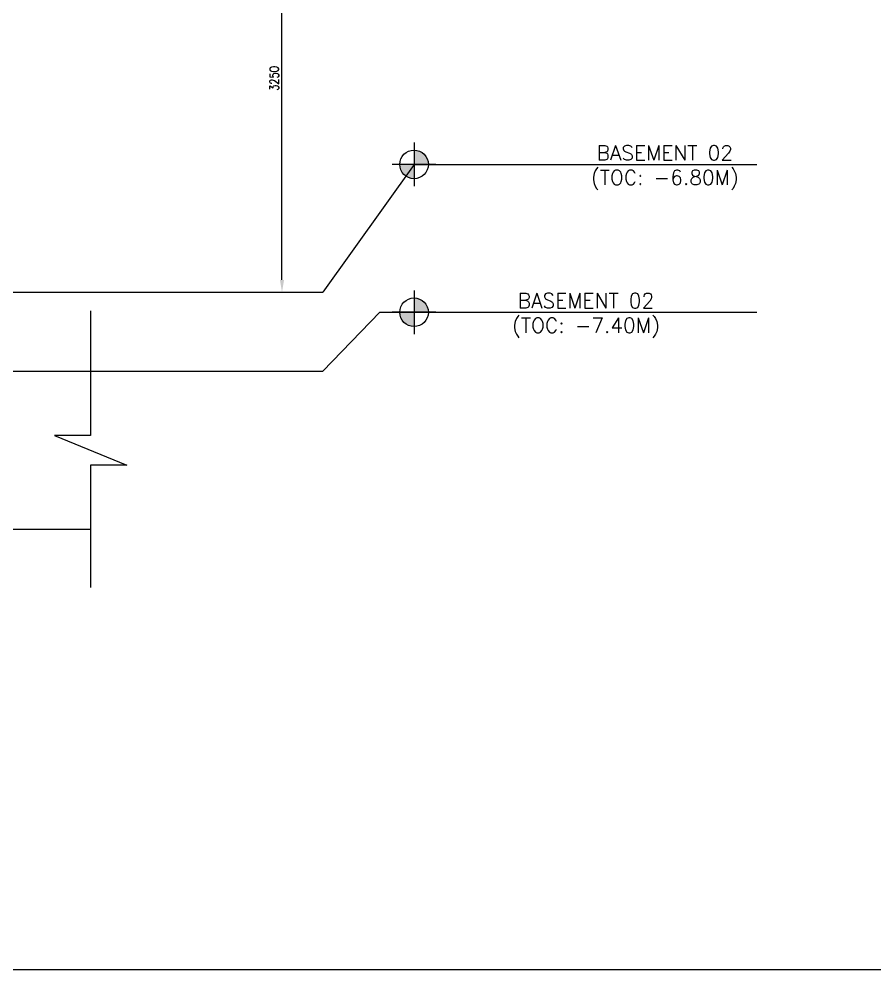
# Model space of a CAD drawing. Extents: x -69352 to 1013721, y -547461 to -186867.
# Drawn here: x 176418 to 202426, y -524893 to -495990 of the extents above; entities that cross this region are included whole.
import ezdxf
from ezdxf.lldxf.tags import DXFTag

# ---------------------------------------------------------------- set-up
doc = ezdxf.new("R2010")
doc.units = 0
doc.header["$LTSCALE"] = 500
doc.header["$MEASUREMENT"] = 0
doc.header["$PDMODE"] = 35
doc.header["$PDSIZE"] = -15
doc.layers.get('DEFPOINTS').update_dxf_attribs({"color": 4})
for name, color, linetype in [('A-ANNO-DIMS', 4, 'Continuous'), ('A-ANNO-REF', 8, 'CENTER'), ('A-LVL-TXT @ 150', 4, 'Continuous'), ('S-BRECK LINE', 8, 'Continuous'), ('S-CONCRET LINE', 4, 'Continuous')]:
    doc.layers.add(name, color=color, linetype=linetype)
doc.layers.add('A-ANNO-SYMB', color=152, linetype='Continuous', lineweight=5)
doc.styles.add('ROMANS', font='simplex.shx', dxfattribs={"width": 0.8, "height": 275})
doc.styles.add('TPA - XXS - 1.50 mm', font='simplex.shx', dxfattribs={"height": 1.5})
tags = doc.linetypes.add('CENTER', pattern=[2, 1.25, -0.25, 0.25, -0.25]).pattern_tags.tags
tags[10:11] = [DXFTag(74, 4), DXFTag(75, 0), DXFTag(340, '0'), DXFTag(46, 1.0), DXFTag(50, 0.0), DXFTag(44, 0.0), DXFTag(45, 0.0)]
tags[8:9] = [DXFTag(74, 4), DXFTag(75, 0), DXFTag(340, '0'), DXFTag(46, 1.0), DXFTag(50, 0.0), DXFTag(44, 0.0), DXFTag(45, 0.0)]
tags[6:7] = [DXFTag(74, 4), DXFTag(75, 0), DXFTag(340, '0'), DXFTag(46, 1.0), DXFTag(50, 0.0), DXFTag(44, 0.0), DXFTag(45, 0.0)]
tags[4:5] = [DXFTag(74, 4), DXFTag(75, 0), DXFTag(340, '0'), DXFTag(46, 1.0), DXFTag(50, 0.0), DXFTag(44, 0.0), DXFTag(45, 0.0)]
doc.dimstyles.new('dim25', dxfattribs={"dimtxt": 250, "dimasz": 250, "dimexe": 200, "dimexo": 200, "dimgap": 100, "dimtad": 1, "dimdec": 0, "dimlfac": 0.25, "dimzin": 0, "dimdsep": 46, "dimtxsty": 'ROMANS', "dimcen": 0, "dimclrd": 5, "dimclre": 5, "dimclrt": 4, "dimadec": 0, "dimazin": 0, "dimtfac": 1, "dimtdec": 0, "dimtix": 1, "dimtofl": 0, "dimtmove": 2, "dimatfit": 3, "dimfxl": 0, "dimtolj": 1, "dimtzin": 0, "dimlwd": -1, "dimlwe": -1, "dimarcsym": 0})

# ---------------------------------------------------------------- blocks, each defined once
blk = doc.blocks.new('LEVEL SYMB')
h = blk.add_hatch(color=256)
h.dxf.hatch_style = 1
h.paths.add_polyline_path([(0, 0), (0, 217, -0.414214), (217, 0)])
h.paths.add_polyline_path([(0, 0), (0, -217, -0.414214), (-217, 0)])
for p, q in [((0, 332), (0, -332)), ((332, 0), (-332, 0))]:
    blk.add_line(p, q)
blk.add_circle((0, 0), 217)
blk = doc.blocks.new('*D1277')
at = {"layer": 'A-ANNO-DIMS', "color": 5}
for p, q in [((185453, -491297), (184208, -491297)), ((184408, -503922), (184408, -491672)), ((185453, -504297), (184208, -504297))]:
    blk.add_line(p, q, dxfattribs=at)
for points in [[(184471, -491672), (184346, -491672), (184408, -491297)], [(184346, -503922), (184471, -503922), (184408, -504297)]]:
    blk.add_solid(points, dxfattribs=at)
at = {"layer": 'DEFPOINTS', "color": 0}
for p in [(184408, -491297), (185653, -491297), (185653, -504297)]:
    blk.add_point(p, dxfattribs=at)
at = {"layer": 'A-ANNO-DIMS', "color": 4, "insert": (184171, -497797), "char_height": 275, "attachment_point": 5, "rotation": 90, "style": 'ROMANS'}
blk.add_mtext('\\A1;3250', dxfattribs=at)
blk = doc.blocks.new('*U1267')
at = {"layer": 'S-BRECK LINE'}
blk.add_lwpolyline([(-1058.2, 0), (-112.8, 0), (-112.8, -274.7), (112.8, 274.7), (112.8, 0), (1041.8, 0)], dxfattribs=at)

msp = doc.modelspace()

# ---------------------------------------------------------------- linework, layer by layer
at = {"layer": 'A-ANNO-REF', "ltscale": 1000}
for p, q in [((188421.37, -500408.231), (185653.085, -504296.599)), ((152900.636, -504296.599), (185653.085, -504296.599)), ((152900.636, -506696.599), (185653.085, -506696.599))]:
    msp.add_line(p, q, dxfattribs=at)
at = {"layer": 'A-ANNO-REF', "ltscale": 250}
for p, q in [((188421.37, -500408.231), (198834.045, -500408.231)), ((187379.57, -504902.403), (185653.085, -506696.599)), ((187379.57, -504902.403), (198834.045, -504902.403))]:
    msp.add_line(p, q, dxfattribs=at)
at = {"layer": 'S-CONCRET LINE'}
for p, q in [((170553.362, -506696.599), (178592.964, -506696.599)), ((154328.756, -511496.599), (178592.964, -511496.599))]:
    msp.add_line(p, q, dxfattribs=at)
msp.add_lwpolyline([(125074.242, -412401.384), (292749.782, -412401.384), (292749.782, -524892.569), (125074.242, -524892.569)], close=True, dxfattribs=at)

# ---------------------------------------------------------------- block references
at = {"layer": 'A-ANNO-SYMB', "xscale": 2, "yscale": 2, "zscale": 2}
for p in [(188421.37, -500408.231, 0), (188421.37, -504902.403, 0)]:
    msp.add_blockref('LEVEL SYMB', p, dxfattribs=at)
at = {"layer": 'S-BRECK LINE', "xscale": 4, "yscale": 4, "zscale": 4, "rotation": 270}
msp.add_blockref('*U1267', (178592.964, -509096.599, 0), dxfattribs=at)

# ---------------------------------------------------------------- texts
at = {"layer": 'A-LVL-TXT @ 150', "char_height": 450, "attachment_point": 5, "style": 'TPA - XXS - 1.50 mm'}
for s, insert, width in [('\\pt16;BASEMENT 02\\P\\pt16;(TOC: -6.80M)', (196038.902, -500506.261, 0), 11146.15197), ('\\pt16;BASEMENT 02\\P\\pt16;(TOC: -7.40M)', (193643.598, -505000.433, 0), 6983.31618)]:
    msp.add_mtext(s, dxfattribs=dict(at, insert=insert, width=width))

# ---------------------------------------------------------------- dimensions: what is measured, and where the dimension line sits
at = {"layer": 'A-ANNO-DIMS'}
dim = msp.add_linear_dim(base=(184408.215, -491296.599, 0), p1=(185653.085, -504296.599), p2=(185653.085, -491296.599, 0), angle=90, dimstyle='dim25', override={"dimtxt": 375, "dimasz": 375}, dxfattribs=at)
dim.commit()
dim.dimension.update_dxf_attribs({"geometry": '*D1277', "text_midpoint": (184170.715, -497796.599, 0)})

doc.saveas('drawing.dxf')
